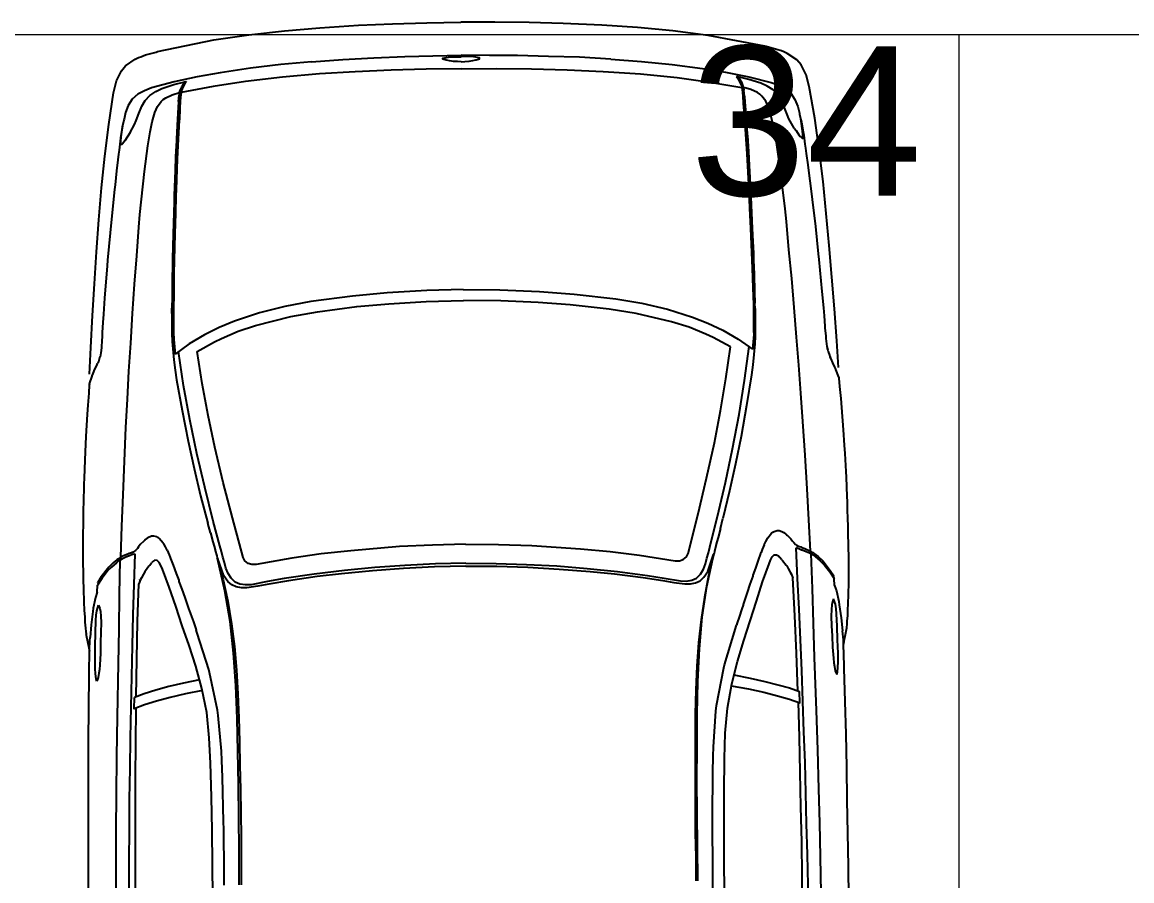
# Model space of a CAD drawing. Header units: inches. Extents: x 13 to 261, y -112 to -47.
# Drawn here: x 195.994 to 198.668, y -80.767 to -78.697 of the extents above; entities that cross this region are included whole.
import ezdxf

# ---------------------------------------------------------------- set-up
doc = ezdxf.new("R2010")
doc.units = ezdxf.units.IN
doc.header["$MEASUREMENT"] = 0
doc.layers.add('CAJONES', color=3, linetype='Continuous', lineweight=20)
doc.layers.add('TEXTOS', color=124, linetype='Continuous', lineweight=30)
doc.styles.add('TEXTOS', font='ARIALUNI.TTF', dxfattribs={"height": 0.36})

msp = doc.modelspace()

# ---------------------------------------------------------------- linework, layer by layer
at = {"linetype": 'Continuous'}
for p, q in [((197.7867, -78.7557), (197.7837, -78.7547)), ((196.3167, -78.7689), (196.3197, -78.7678)), ((196.3854, -78.8407), (196.3894, -78.8402)), ((197.7193, -78.8288), (197.7153, -78.8283)), ((197.7342, -78.8682), (197.7331, -78.8607)), ((196.3708, -78.8879), (196.3708, -78.8869)), ((196.3712, -78.8804), (196.3722, -78.8729)), ((197.7347, -78.8757), (197.7347, -78.8747)), ((197.7603, -79.387), (197.7597, -79.374)), ((196.3544, -79.3995), (196.3547, -79.3865)), ((196.3544, -79.3995), (196.3546, -79.428)), ((197.7603, -79.387), (197.7606, -79.4155)), ((196.1557, -79.5458), (196.1591, -79.4813)), ((197.9616, -79.5297), (197.957, -79.4652)), ((196.4476, -79.9282), (196.4409, -79.9043)), ((197.6765, -79.9172), (197.6828, -79.8932)), ((196.2783, -79.9562), (196.2739, -79.9618)), ((197.6659, -79.9593), (197.6625, -79.9729)), ((197.6659, -79.9583), (197.6659, -79.9593)), ((197.8463, -79.9422), (197.8508, -79.9477)), ((197.862, -79.9646), (197.859, -79.9641)), ((196.263, -79.9789), (196.266, -79.9784)), ((196.459, -79.9691), (196.459, -79.9701)), ((196.459, -79.9701), (196.4626, -79.9836)), ((196.4626, -79.9836), (196.4636, -79.9881)), ((196.4642, -79.9901), (196.4636, -79.9881)), ((196.4652, -79.9906), (196.4642, -79.9901)), ((196.48, -80.0314), (196.4652, -79.9906)), ((197.646, -80.021), (197.6601, -79.9799)), ((197.6601, -79.9799), (197.6611, -79.9794)), ((197.6611, -79.9794), (197.6616, -79.9774)), ((197.6625, -79.9729), (197.6616, -79.9774)), ((197.8242, -79.9919), (197.8197, -79.987)), ((196.3013, -80.0055), (196.3057, -80.0005)), ((196.2781, -80.0433), (196.2771, -80.0403)), ((197.8481, -80.0292), (197.849, -80.0262)), ((197.9518, -80.0549), (197.9511, -80.0383)), ((196.1748, -80.0708), (196.1752, -80.0542)), ((197.7147, -80.1524), (197.7151, -80.1504)), ((196.4137, -80.164), (196.4132, -80.162)), ((197.975, -80.2486), (197.9731, -80.1966)), ((196.1551, -80.2649), (196.1561, -80.2128)), ((197.975, -80.2486), (197.975, -80.2481)), ((197.9751, -80.2546), (197.975, -80.2486)), ((196.1551, -80.2649), (196.1551, -80.2644)), ((196.1552, -80.2709), (196.1551, -80.2649))]:
    msp.add_line(p, q, dxfattribs=at)
for points in [[(196.3197, -78.7678), (196.4555, -78.7396), (196.5404, -78.7274), (196.6258, -78.7176), (196.7112, -78.7103), (196.8047, -78.7045), (196.8866, -78.7008), (196.9691, -78.6985), (197.0511, -78.6973)], [(197.7837, -78.7547), (197.6474, -78.7289), (197.5623, -78.7182), (197.4767, -78.71), (197.3912, -78.7042), (197.2976, -78.7001), (197.2156, -78.6978), (197.1331, -78.697), (197.0511, -78.6973)], [(197.957, -79.4652), (197.9513, -79.3883), (197.9456, -79.3118), (197.939, -79.2349), (197.9318, -79.1579), (197.9241, -79.081), (197.9149, -79.0046), (197.9042, -78.9282), (197.891, -78.8523), (197.8833, -78.8238), (197.8711, -78.7995), (197.861, -78.788), (197.8373, -78.7723), (197.8293, -78.7683), (197.8238, -78.7664), (197.8122, -78.7625), (197.7867, -78.7557)], [(196.1591, -79.4813), (196.1634, -79.4043), (196.1677, -79.3277), (196.173, -79.2507), (196.1788, -79.1736), (196.1851, -79.0965), (196.193, -79.02), (196.2023, -78.9434), (196.2141, -78.8673), (196.2213, -78.8387), (196.2331, -78.8141), (196.243, -78.8025), (196.2664, -78.7863), (196.2743, -78.7822), (196.2798, -78.7802), (196.2913, -78.7761), (196.3167, -78.7689)], [(196.6914, -78.7925), (196.7664, -78.7868), (196.8414, -78.7832), (196.9163, -78.78), (196.9838, -78.7784), (197.0518, -78.7768)], [(197.052, -78.7923), (197.043, -78.7919), (197.033, -78.7914), (197.0239, -78.79), (197.0164, -78.7886), (197.0159, -78.7886), (197.0079, -78.7862), (197.0079, -78.7837), (197.0214, -78.7811), (197.0349, -78.7804), (197.0519, -78.7803)], [(197.4124, -78.7861), (197.3374, -78.7817), (197.2624, -78.7794), (197.1873, -78.7776), (197.1198, -78.7772), (197.0518, -78.7768)], [(197.052, -78.7923), (197.061, -78.7917), (197.0709, -78.7911), (197.0799, -78.7895), (197.0874, -78.788), (197.0879, -78.788), (197.0959, -78.7854), (197.0959, -78.7829), (197.0824, -78.7805), (197.0689, -78.7801), (197.0519, -78.7803)], [(197.4124, -78.7861), (197.4865, -78.7914), (197.56, -78.7987), (197.6336, -78.8086), (197.6892, -78.8176), (197.7448, -78.8286), (197.7994, -78.8421), (197.8165, -78.8484), (197.8326, -78.8563), (197.8467, -78.8682), (197.8563, -78.8831), (197.863, -78.9), (197.8671, -78.9165)], [(196.6914, -78.7925), (196.6175, -78.7992), (196.5441, -78.8078), (196.4707, -78.819), (196.4153, -78.829), (196.3599, -78.841), (196.3055, -78.8555), (196.2886, -78.8621), (196.2726, -78.8703), (196.2587, -78.8824), (196.2494, -78.8975), (196.243, -78.9145), (196.2392, -78.9311)], [(197.0521, -78.8093), (196.9676, -78.8105), (196.8831, -78.8128), (196.7967, -78.8166), (196.7102, -78.8218), (196.6208, -78.8296), (196.5319, -78.8399), (196.454, -78.8521), (196.3766, -78.8663)], [(197.0521, -78.8093), (197.1366, -78.809), (197.2211, -78.8098), (197.3076, -78.812), (197.3942, -78.8157), (197.4837, -78.8219), (197.5728, -78.8306), (197.6509, -78.8414), (197.7285, -78.8542)], [(196.3017, -78.8735), (196.3156, -78.8644), (196.3305, -78.8572), (196.3594, -78.8475), (196.3854, -78.8407)], [(196.3894, -78.8402), (196.3854, -78.8452), (196.3795, -78.8573), (196.3781, -78.8613), (196.3771, -78.8643), (196.3766, -78.8663), (196.3766, -78.8663), (196.3766, -78.8673), (196.3761, -78.8718), (196.3752, -78.8788), (196.3752, -78.8793), (196.3752, -78.8803), (196.3748, -78.8863), (196.3739, -78.9053), (196.3727, -78.9314), (196.3722, -78.9334), (196.3701, -78.9789), (196.3675, -79.0264), (196.3647, -79.1009), (196.3643, -79.1144), (196.3632, -79.1575), (196.3616, -79.207), (196.3616, -79.207), (196.3595, -79.3025), (196.3589, -79.35), (196.3583, -79.39), (196.3583, -79.3925), (196.3585, -79.411), (196.3587, -79.4355), (196.3588, -79.445), (196.3588, -79.4515), (196.3589, -79.4545), (196.3589, -79.462), (196.3622, -79.4975)], [(196.3854, -78.8407), (196.3775, -78.8538), (196.3755, -78.8583), (196.3755, -78.8588)], [(197.7153, -78.8283), (197.7194, -78.8333), (197.7255, -78.8453), (197.727, -78.8492), (197.728, -78.8522), (197.7285, -78.8542), (197.7285, -78.8542), (197.7285, -78.8552), (197.7291, -78.8597), (197.7302, -78.8667), (197.7302, -78.8672), (197.7302, -78.8682), (197.7307, -78.8742), (197.7319, -78.8932), (197.7336, -78.9192), (197.7341, -78.9212), (197.737, -78.9667), (197.7405, -79.0141), (197.7446, -79.0886), (197.7453, -79.1021), (197.7471, -79.1451), (197.7496, -79.1946), (197.7496, -79.1946), (197.7534, -79.29), (197.7549, -79.3375), (197.7562, -79.3775), (197.7562, -79.38), (197.7564, -79.3985), (197.7566, -79.423), (197.7567, -79.4325), (197.7568, -79.439), (197.7568, -79.442), (197.7569, -79.4495), (197.7542, -79.485)], [(197.8036, -78.8601), (197.7895, -78.8512), (197.7745, -78.8443), (197.7454, -78.8351), (197.7193, -78.8288)], [(197.7193, -78.8288), (197.7274, -78.8417), (197.7295, -78.8462), (197.7295, -78.8467)], [(196.2316, -79.9867), (196.2339, -79.9116), (196.2368, -79.8366), (196.24, -79.7551), (196.2438, -79.674), (196.2477, -79.606), (196.2511, -79.5385), (196.2555, -79.4704), (196.2599, -79.3994), (196.2647, -79.3288), (196.2701, -79.2598), (196.275, -79.1912), (196.2777, -79.1607), (196.2883, -79.0571), (196.2962, -78.995), (196.3024, -78.9615), (196.3072, -78.9374), (196.3135, -78.9144), (196.3199, -78.9003), (196.3288, -78.8883), (196.3337, -78.8837), (196.3397, -78.8797), (196.3551, -78.872), (196.3576, -78.871), (196.3726, -78.8664)], [(196.3726, -78.8664), (196.3726, -78.8674), (196.3722, -78.8729)], [(196.3726, -78.8664), (196.3746, -78.8613), (196.3755, -78.8588)], [(197.7325, -78.8542), (197.7305, -78.8492), (197.7295, -78.8467)], [(197.8935, -79.9718), (197.8899, -79.8968), (197.8857, -79.8219), (197.881, -79.7404), (197.8757, -79.6594), (197.8706, -79.5915), (197.866, -79.524), (197.8604, -79.4561), (197.8548, -79.3851), (197.8487, -79.3147), (197.842, -79.2457), (197.8359, -79.1773), (197.8327, -79.1468), (197.8202, -79.0434), (197.8112, -78.9815), (197.8044, -78.9481), (197.7992, -78.9241), (197.7925, -78.9012), (197.7858, -78.8872), (197.7767, -78.8753), (197.7717, -78.8708), (197.7657, -78.8669), (197.7501, -78.8595), (197.7476, -78.8586), (197.7325, -78.8542)], [(197.7325, -78.8542), (197.7325, -78.8552), (197.7331, -78.8607)], [(197.7347, -78.8747), (197.7347, -78.8737), (197.7342, -78.8707), (197.7342, -78.8682)], [(197.8376, -78.9198), (197.8315, -78.9033), (197.8238, -78.8859), (197.8152, -78.872), (197.8036, -78.8601)], [(196.2687, -78.9338), (196.2745, -78.9172), (196.2819, -78.8997), (196.2903, -78.8856), (196.3017, -78.8735)], [(196.3708, -78.8879), (196.3699, -78.9024), (196.3699, -78.9024), (196.3682, -78.9304), (196.3656, -78.9784), (196.3656, -78.9834), (196.3635, -79.0209), (196.3623, -79.0545), (196.3603, -79.1145), (196.3599, -79.1215), (196.36, -79.131), (196.3576, -79.207), (196.3576, -79.207), (196.3569, -79.238), (196.3562, -79.2665), (196.3558, -79.2835), (196.3551, -79.3165), (196.355, -79.3595), (196.3547, -79.3865)], [(196.3708, -78.8869), (196.3708, -78.8859), (196.3712, -78.8829), (196.3712, -78.8804)], [(197.7347, -78.8757), (197.7359, -78.8902), (197.7359, -78.8902), (197.7381, -78.9181), (197.7415, -78.9661), (197.7416, -78.9711), (197.7444, -79.0086), (197.7462, -79.0421), (197.7493, -79.1021), (197.7498, -79.109), (197.7499, -79.1185), (197.7536, -79.1945), (197.7536, -79.1945), (197.7549, -79.2255), (197.7561, -79.254), (197.7568, -79.271), (197.7581, -79.304), (197.7589, -79.347), (197.7597, -79.374)], [(197.8546, -78.9522), (197.8417, -78.9297), (197.8376, -78.9198)], [(197.8671, -78.9165), (197.8676, -78.9185), (197.8707, -78.932), (197.8718, -78.9379), (197.876, -78.9614), (197.8776, -78.9694), (197.8803, -78.9909), (197.8819, -79.0004), (197.8835, -79.0138), (197.8872, -79.0408), (197.8915, -79.0738), (197.8931, -79.0853), (197.898, -79.1242), (197.9055, -79.1897), (197.9126, -79.2551), (197.9138, -79.2691), (197.9215, -79.3465), (197.9248, -79.3855), (197.9265, -79.405), (197.9287, -79.4295)], [(196.2392, -78.9311), (196.2387, -78.9331), (196.2358, -78.9466), (196.2349, -78.9526), (196.2311, -78.9761), (196.2296, -78.9841), (196.2273, -79.0057), (196.2259, -79.0152), (196.2245, -79.0287), (196.2213, -79.0557), (196.2176, -79.0888), (196.2162, -79.1003), (196.212, -79.1393), (196.2056, -79.2049), (196.1997, -79.2704), (196.1988, -79.2844), (196.1925, -79.362), (196.1899, -79.401), (196.1885, -79.4205), (196.1868, -79.445)], [(196.2542, -78.9631), (196.2411, -78.983), (196.2382, -78.9871), (196.2362, -78.9891), (196.2337, -78.9916), (196.2327, -78.9921), (196.2317, -78.9911), (196.2317, -78.9861), (196.2317, -78.9856), (196.2316, -78.9836), (196.2325, -78.9736), (196.2362, -78.9444)], [(196.2542, -78.9631), (196.2648, -78.9438), (196.2687, -78.9338)], [(197.8546, -78.9522), (197.859, -78.9581), (197.8661, -78.9685), (197.8691, -78.9725), (197.8711, -78.9745), (197.8736, -78.9769), (197.8746, -78.9774), (197.8756, -78.9764), (197.8756, -78.9714), (197.8756, -78.9709), (197.8756, -78.9689), (197.8745, -78.9589), (197.8703, -78.9298)], [(197.0569, -79.3413), (196.9689, -79.3435), (196.8734, -79.3494), (196.79, -79.3571), (196.6896, -79.3705), (196.6272, -79.3821), (196.5659, -79.3977), (196.5055, -79.4177), (196.4687, -79.433), (196.4328, -79.4508), (196.3965, -79.4727), (196.3622, -79.4975)], [(197.0569, -79.3413), (197.1449, -79.342), (197.2404, -79.3461), (197.324, -79.3524), (197.4246, -79.364), (197.4872, -79.3744), (197.5488, -79.3889), (197.6095, -79.4078), (197.6466, -79.4225), (197.6828, -79.4397), (197.7195, -79.4608), (197.7542, -79.485)], [(196.4157, -79.491), (196.457, -79.4676), (196.4739, -79.4595), (196.5143, -79.4421), (196.5561, -79.4282), (196.6414, -79.4065), (196.7058, -79.3949), (196.8002, -79.3826), (196.8772, -79.3759), (196.9671, -79.3706), (197.0571, -79.3678)], [(197.7006, -79.4795), (197.6589, -79.4569), (197.6419, -79.449), (197.6012, -79.4324), (197.5591, -79.4193), (197.4734, -79.399), (197.4088, -79.3886), (197.3142, -79.378), (197.2372, -79.3726), (197.1471, -79.3689), (197.0571, -79.3678)], [(196.3546, -79.428), (196.3547, -79.4425), (196.3548, -79.453), (196.3549, -79.46), (196.3555, -79.467), (196.3566, -79.4845)], [(197.7606, -79.4155), (197.7607, -79.43), (197.7608, -79.4405), (197.7608, -79.4475), (197.7604, -79.4545), (197.7596, -79.472)], [(197.9287, -79.4295), (197.9287, -79.4315), (197.9287, -79.434)], [(196.1868, -79.4495), (196.1855, -79.4696), (196.185, -79.4751), (196.1846, -79.4816), (196.1832, -79.4941), (196.1813, -79.5036), (196.1803, -79.5061), (196.1774, -79.5156), (196.1774, -79.5161), (196.1759, -79.5191)], [(196.1868, -79.445), (196.1868, -79.447), (196.1868, -79.4495)], [(197.9287, -79.434), (197.9304, -79.4539), (197.931, -79.4594), (197.9315, -79.4659), (197.9331, -79.4784), (197.9352, -79.4879), (197.9362, -79.4904), (197.9393, -79.4999), (197.9393, -79.5004), (197.9409, -79.5034)], [(196.3566, -79.4845), (196.3594, -79.5105), (196.3626, -79.5355), (196.3658, -79.5594), (196.379, -79.6333), (196.3936, -79.7072), (196.4082, -79.7731), (196.4238, -79.8384), (196.4409, -79.9043)], [(197.0624, -79.9552), (197.1419, -79.956), (197.2219, -79.9583), (197.3395, -79.9663), (197.411, -79.9726), (197.4816, -79.9815), (197.5677, -79.9952), (197.5782, -79.9951), (197.5872, -79.992), (197.5947, -79.986), (197.5991, -79.9774), (197.6232, -79.8817), (197.6435, -79.796), (197.6622, -79.7109), (197.677, -79.6337), (197.6898, -79.5566), (197.7006, -79.4795)], [(197.0628, -80.0012), (197.1358, -80.0016), (197.2093, -80.0039), (197.2823, -80.0078), (197.3554, -80.0136), (197.4285, -80.021), (197.5011, -80.0303), (197.5411, -80.037), (197.5807, -80.0436), (197.5947, -80.044), (197.6077, -80.0419), (197.6191, -80.0368), (197.629, -80.0272), (197.6359, -80.0156), (197.6408, -80.0026), (197.6442, -79.989), (197.6476, -79.976), (197.651, -79.9625), (197.6543, -79.9489), (197.6693, -79.8888), (197.6886, -79.8066), (197.7058, -79.725), (197.7216, -79.6428), (197.7349, -79.5607), (197.7461, -79.4786)], [(197.7596, -79.472), (197.7573, -79.498), (197.7545, -79.523), (197.7517, -79.547), (197.7399, -79.6212), (197.7266, -79.6953), (197.7132, -79.7614), (197.6987, -79.827), (197.6828, -79.8932)], [(197.9342, -79.4834), (197.9352, -79.4879), (197.9362, -79.4904), (197.9393, -79.4999), (197.9393, -79.5004), (197.9409, -79.5034)], [(196.1822, -79.4991), (196.1813, -79.5036), (196.1803, -79.5061), (196.1774, -79.5156), (196.1774, -79.5161), (196.1759, -79.5191)], [(197.0628, -80.0012), (196.9898, -80.0029), (196.9163, -80.0065), (196.8434, -80.0117), (196.7704, -80.0188), (196.6975, -80.0275), (196.6251, -80.0381), (196.5852, -80.0455), (196.5457, -80.0529), (196.5317, -80.0535), (196.5187, -80.0516), (196.5072, -80.0467), (196.4971, -80.0373), (196.49, -80.0259), (196.4849, -80.0129), (196.4812, -79.9994), (196.4776, -79.9865), (196.474, -79.973), (196.4704, -79.9595), (196.4543, -79.8997), (196.4336, -79.8179), (196.4149, -79.7365), (196.3976, -79.6547), (196.3829, -79.5728), (196.3702, -79.4909)], [(197.0624, -79.9552), (196.9829, -79.9574), (196.9029, -79.9612), (196.7855, -79.9712), (196.7141, -79.9788), (196.6436, -79.989), (196.5578, -80.0042), (196.5473, -80.0043), (196.5383, -80.0014), (196.5307, -79.9955), (196.5261, -79.987), (196.5003, -79.8918), (196.4785, -79.8064), (196.4582, -79.7216), (196.4421, -79.6448), (196.4279, -79.5679), (196.4157, -79.491)], [(197.9618, -79.5527), (197.9551, -79.5342), (197.9546, -79.5337), (197.9526, -79.5283), (197.948, -79.5178), (197.9434, -79.5088), (197.9414, -79.5043), (197.9409, -79.5034)], [(196.1559, -79.5688), (196.1622, -79.5503), (196.1627, -79.5498), (196.1647, -79.5442), (196.1691, -79.5337), (196.1735, -79.5247), (196.1754, -79.5201), (196.1759, -79.5191)], [(197.9618, -79.5527), (197.9623, -79.5552), (197.964, -79.5751), (197.9668, -79.6041), (197.9685, -79.6256), (197.9729, -79.6796), (197.9753, -79.7166), (197.9764, -79.7365), (197.9788, -79.78), (197.9795, -79.794), (197.9814, -79.8405), (197.982, -79.852), (197.9826, -79.87), (197.9834, -79.8955), (197.984, -79.9095), (197.9842, -79.934), (197.9849, -79.9525), (197.985, -79.967), (197.9851, -79.981), (197.9852, -79.9895), (197.9853, -80.0015), (197.9854, -80.0135), (197.9855, -80.0235), (197.9852, -80.047), (197.985, -80.0775), (197.9842, -80.0985), (197.9833, -80.114), (197.9829, -80.127), (197.9816, -80.141), (197.9811, -80.149), (197.9807, -80.155)], [(196.1559, -79.5688), (196.1554, -79.5713), (196.1541, -79.5913), (196.1518, -79.6204), (196.1505, -79.6419), (196.147, -79.6959), (196.1453, -79.7329), (196.1445, -79.7529), (196.1429, -79.7964), (196.1425, -79.8105), (196.1414, -79.857), (196.1411, -79.8685), (196.1407, -79.8865), (196.1404, -79.912), (196.1401, -79.926), (196.1403, -79.9505), (196.1399, -79.969), (196.1401, -79.9835), (196.1402, -79.9975), (196.1403, -80.006), (196.1404, -80.018), (196.1405, -80.03), (196.1406, -80.04), (196.1413, -80.0635), (196.1421, -80.094), (196.1433, -80.115), (196.1444, -80.1304), (196.145, -80.1434), (196.1466, -80.1574), (196.1472, -80.1654), (196.1478, -80.1714)], [(196.343, -79.9697), (196.3389, -79.9617), (196.3348, -79.9547), (196.3333, -79.9528), (196.3242, -79.9418), (196.3212, -79.9394), (196.3197, -79.9389), (196.3182, -79.9379), (196.3112, -79.936), (196.3057, -79.936), (196.3037, -79.9365), (196.2982, -79.9391), (196.2962, -79.9401), (196.2947, -79.9411), (196.2897, -79.9446), (196.2883, -79.9462), (196.2868, -79.9477), (196.2783, -79.9562), (196.2739, -79.9618), (196.2714, -79.9653), (196.267, -79.9703), (196.2645, -79.9719), (196.261, -79.9744), (196.2545, -79.9765), (196.252, -79.9775), (196.2446, -79.9805), (196.2421, -79.9816), (196.2341, -79.9851), (196.2316, -79.9867), (196.2261, -79.9902), (196.2217, -79.9933), (196.2127, -80.0003), (196.2023, -80.0109), (196.1845, -80.0341), (196.1762, -80.0477)], [(196.4476, -79.9282), (196.4533, -79.9497), (196.4564, -79.9602), (196.459, -79.9691)], [(197.6765, -79.9172), (197.6712, -79.9388), (197.6683, -79.9493), (197.6659, -79.9583)], [(197.7819, -79.9568), (197.7858, -79.9488), (197.7898, -79.9417), (197.7913, -79.9397), (197.8002, -79.9286), (197.8031, -79.9261), (197.8046, -79.9256), (197.8061, -79.9246), (197.8131, -79.9225), (197.8186, -79.9225), (197.8206, -79.9229), (197.8261, -79.9254), (197.8281, -79.9264), (197.8296, -79.9274), (197.8347, -79.9308), (197.8362, -79.9323), (197.8377, -79.9338), (197.8463, -79.9422), (197.8508, -79.9477), (197.8534, -79.9512), (197.8579, -79.9561), (197.8604, -79.9576), (197.8639, -79.9601), (197.8705, -79.962), (197.873, -79.963), (197.8805, -79.9659), (197.883, -79.9669), (197.891, -79.9703), (197.8935, -79.9718), (197.8991, -79.9752), (197.9036, -79.9782), (197.9127, -79.9851), (197.9233, -79.9955), (197.9415, -80.0184), (197.9501, -80.0318)], [(197.7819, -79.9568), (197.777, -79.9683), (197.7746, -79.9749), (197.7736, -79.9774), (197.7677, -79.9934), (197.7609, -80.013), (197.7551, -80.0295), (197.7546, -80.0325), (197.7478, -80.0516), (197.7414, -80.0717), (197.7351, -80.0912), (197.7317, -80.1007), (197.7312, -80.1023)], [(197.8922, -80.9988), (197.8911, -80.9249), (197.8894, -80.8514), (197.8883, -80.7774), (197.8866, -80.7034), (197.8844, -80.6294), (197.8828, -80.5554), (197.8806, -80.4814), (197.8779, -80.4075), (197.8753, -80.3335), (197.8726, -80.2595), (197.8695, -80.1855), (197.8663, -80.1115), (197.8626, -80.0381), (197.859, -79.9641)], [(197.862, -79.9646), (197.8655, -79.966), (197.8725, -79.969)], [(196.2526, -79.9835), (196.2516, -79.9835), (196.2421, -79.9876), (196.2337, -79.9911), (196.2297, -79.9937), (196.2252, -79.9962), (196.2207, -80.0003), (196.2088, -80.0104), (196.1989, -80.0205), (196.1984, -80.021), (196.1856, -80.0376), (196.1752, -80.0542)], [(196.2199, -81.0218), (196.2198, -80.8998), (196.22, -80.8118), (196.2202, -80.7238), (196.2205, -80.6423), (196.2212, -80.5608), (196.2219, -80.4663), (196.2236, -80.3713), (196.2259, -80.2432), (196.2272, -80.1602), (196.2284, -80.0767), (196.2297, -79.9937)], [(196.2259, -80.2432), (196.2272, -80.1602), (196.2284, -80.0767), (196.2297, -79.9937)], [(196.2513, -81.0135), (196.2511, -80.9395), (196.2515, -80.866), (196.2513, -80.792), (196.2517, -80.718), (196.2525, -80.644), (196.2528, -80.57), (196.2537, -80.496), (196.255, -80.422), (196.2563, -80.348), (196.2577, -80.2739), (196.2595, -80.1999), (196.2614, -80.1259), (196.2637, -80.0524), (196.266, -79.9784)], [(196.263, -79.9789), (196.2596, -79.9804), (196.2526, -79.9835)], [(196.4476, -80.4828), (196.4445, -80.4218), (196.4385, -80.3613), (196.427, -80.3034), (196.412, -80.2496), (196.396, -80.1997), (196.3796, -80.1518), (196.3637, -80.105), (196.3483, -80.0586), (196.3319, -80.0158), (196.3278, -80.0068), (196.3237, -79.9993), (196.3187, -79.9944), (196.3137, -79.9939), (196.3087, -79.997), (196.3057, -80.0005)], [(196.343, -79.9697), (196.3481, -79.9811), (196.3506, -79.9876), (196.3516, -79.9901), (196.3578, -80.006), (196.365, -80.0255), (196.3711, -80.0419), (196.3716, -80.0449), (196.3788, -80.0639), (196.3855, -80.0838), (196.3922, -80.1032), (196.3957, -80.1127), (196.3963, -80.1142)], [(196.5167, -80.7766), (196.5164, -80.6931), (196.5157, -80.6136), (196.515, -80.5342), (196.5133, -80.4547), (196.5116, -80.3752), (196.5084, -80.2962), (196.5032, -80.2177), (196.495, -80.1413), (196.4823, -80.0674), (196.4642, -79.9901), (196.4781, -80.041), (196.4891, -80.0929), (196.4981, -80.1468), (196.5051, -80.2022), (196.5106, -80.2592), (196.5136, -80.3162), (196.5161, -80.3736), (196.5176, -80.4311), (196.5186, -80.4886), (196.5196, -80.5461), (196.5206, -80.6036), (196.5212, -80.6611), (196.5212, -80.7191), (196.5217, -80.7766)], [(197.6226, -80.7668), (197.6214, -80.6833), (197.6207, -80.6038), (197.62, -80.5243), (197.6203, -80.4448), (197.6206, -80.3653), (197.6223, -80.2862), (197.6261, -80.2077), (197.633, -80.1311), (197.6443, -80.057), (197.6611, -79.9794), (197.6481, -80.0305), (197.638, -80.0826), (197.63, -80.1367), (197.624, -80.1922), (197.6195, -80.2493), (197.6175, -80.3063), (197.616, -80.3638), (197.6156, -80.4213), (197.6156, -80.4788), (197.6156, -80.5363), (197.6156, -80.5938), (197.6161, -80.6513), (197.6171, -80.7093), (197.6176, -80.7668)], [(197.6865, -80.4717), (197.6885, -80.4106), (197.6934, -80.3501), (197.7039, -80.292), (197.7179, -80.2379), (197.733, -80.1877), (197.7485, -80.1396), (197.7636, -80.0925), (197.7782, -80.0458), (197.7938, -80.0027), (197.7977, -79.9937), (197.8017, -79.9861), (197.8066, -79.9811), (197.8116, -79.9805), (197.8166, -79.9835), (197.8197, -79.987)], [(197.8242, -79.9919), (197.8242, -79.9919), (197.8262, -79.9944), (197.8348, -80.0058), (197.8364, -80.0078), (197.8364, -80.0078), (197.8399, -80.0138), (197.845, -80.0227), (197.847, -80.0267), (197.8516, -80.0367)], [(197.8725, -79.969), (197.8735, -79.969), (197.8831, -79.9729), (197.8916, -79.9763), (197.8956, -79.9788), (197.9001, -79.9812), (197.9047, -79.9852), (197.9168, -79.9951), (197.9268, -80.005), (197.9273, -80.0055), (197.9405, -80.0219), (197.9511, -80.0383)], [(197.9238, -81.0066), (197.9217, -80.8846), (197.9199, -80.7966), (197.9181, -80.7086), (197.9164, -80.6271), (197.9142, -80.5456), (197.9118, -80.4512), (197.9085, -80.3562), (197.9038, -80.2282), (197.9011, -80.1452), (197.8983, -80.0618), (197.8956, -79.9788)], [(197.9038, -80.2282), (197.9011, -80.1452), (197.8983, -80.0618), (197.8956, -79.9788)], [(196.3013, -80.0055), (196.3013, -80.0055), (196.2993, -80.0081), (196.2909, -80.0196), (196.2894, -80.0216), (196.2894, -80.0216), (196.286, -80.0277), (196.2811, -80.0367), (196.2791, -80.0407), (196.2747, -80.0508)], [(197.0628, -80.0082), (196.9878, -80.0099), (196.9129, -80.0136), (196.8379, -80.0192), (196.763, -80.0264), (196.7045, -80.0334), (196.6356, -80.0436), (196.5882, -80.0515), (196.5618, -80.0567), (196.5353, -80.0605), (196.5223, -80.0606), (196.5098, -80.0582), (196.4987, -80.0533), (196.4896, -80.0454), (196.48, -80.0314)], [(197.0628, -80.0082), (197.1378, -80.0086), (197.2129, -80.0109), (197.2879, -80.0152), (197.363, -80.021), (197.4215, -80.027), (197.4906, -80.0359), (197.5382, -80.043), (197.5647, -80.0477), (197.5912, -80.051), (197.6042, -80.0509), (197.6167, -80.0483), (197.6277, -80.0432), (197.6366, -80.0351), (197.646, -80.021)], [(196.1777, -80.0496), (196.1762, -80.0482), (196.1762, -80.0477)], [(197.8631, -80.3091), (197.8597, -80.2181), (197.8559, -80.1276), (197.8516, -80.0367)], [(197.9486, -80.0338), (197.9501, -80.0323), (197.9501, -80.0318)], [(196.1748, -80.0708), (196.1705, -80.0837), (196.1652, -80.1093), (196.1643, -80.1173), (196.1601, -80.1493), (196.1573, -80.1803)], [(196.2681, -80.3234), (196.2698, -80.2323), (196.272, -80.1418), (196.2747, -80.0508)], [(197.9518, -80.0549), (197.9564, -80.0677), (197.9621, -80.0932), (197.9632, -80.1012), (197.968, -80.1331), (197.9713, -80.1641)], [(197.9494, -80.0866), (197.9466, -80.0943), (197.9452, -80.1018), (197.9443, -80.1128), (197.9439, -80.1284), (197.9447, -80.1523), (197.9459, -80.1763), (197.9471, -80.2033), (197.9489, -80.2303), (197.95, -80.2413), (197.9515, -80.2503), (197.9536, -80.2608), (197.9569, -80.2697)], [(197.9569, -80.2697), (197.9587, -80.2637), (197.9601, -80.2517), (197.9604, -80.2392), (197.9603, -80.2182), (197.959, -80.1857), (197.9582, -80.1532), (197.9564, -80.1232), (197.9558, -80.1107), (197.9537, -80.0998), (197.9494, -80.0866)], [(196.1736, -80.2856), (196.1717, -80.2797), (196.1701, -80.2677), (196.1695, -80.2552), (196.1693, -80.2342), (196.17, -80.2017), (196.1702, -80.1692), (196.1715, -80.1392), (196.1719, -80.1267), (196.1738, -80.1157), (196.1778, -80.1024)], [(196.1778, -80.1024), (196.1807, -80.1101), (196.1823, -80.1176), (196.1834, -80.1286), (196.184, -80.1441), (196.1837, -80.1681), (196.1829, -80.1921), (196.1822, -80.2191), (196.1809, -80.2461), (196.18, -80.2571), (196.1786, -80.2661), (196.1767, -80.2767), (196.1736, -80.2856)], [(196.3963, -80.1142), (196.3993, -80.1232), (196.4065, -80.1426), (196.4111, -80.1566), (196.4132, -80.162)], [(197.7312, -80.1023), (197.7283, -80.1113), (197.7215, -80.1308), (197.7171, -80.1449), (197.7151, -80.1504)], [(197.6586, -80.7664), (197.6584, -80.7359), (197.6584, -80.7354), (197.6574, -80.6314), (197.6578, -80.6139), (197.6583, -80.5059), (197.659, -80.4664), (197.6598, -80.4434), (197.666, -80.3573), (197.6674, -80.3443), (197.6846, -80.2532), (197.6865, -80.2462), (197.7127, -80.1584), (197.7147, -80.1529), (197.7147, -80.1524)], [(197.9807, -80.1555), (197.9807, -80.155), (197.9802, -80.158), (197.9774, -80.1736), (197.9745, -80.1891), (197.9731, -80.1966)], [(196.1478, -80.1719), (196.1478, -80.1714), (196.1483, -80.1744), (196.1514, -80.1899), (196.1546, -80.2054), (196.1561, -80.2128)], [(196.1561, -80.2128), (196.1561, -80.2103), (196.1561, -80.2073), (196.1561, -80.2038), (196.156, -80.2008), (196.1565, -80.1953), (196.1569, -80.1878), (196.1573, -80.1803)], [(196.4807, -80.777), (196.4804, -80.7465), (196.4804, -80.746), (196.4795, -80.642), (196.4788, -80.6245), (196.4764, -80.5165), (196.475, -80.477), (196.4738, -80.454), (196.466, -80.3681), (196.4644, -80.3551), (196.4456, -80.2643), (196.4435, -80.2573), (196.4158, -80.17), (196.4137, -80.1645), (196.4137, -80.164)], [(197.9731, -80.1966), (197.973, -80.1941), (197.973, -80.1911), (197.973, -80.1876), (197.973, -80.1846), (197.9724, -80.1791), (197.9718, -80.1716), (197.9713, -80.1641)], [(197.9893, -81.0585), (197.9892, -81.0555), (197.9885, -80.974), (197.9873, -80.8925), (197.9866, -80.8105), (197.9853, -80.731), (197.9841, -80.6515), (197.9824, -80.5725), (197.9812, -80.493), (197.9795, -80.4135), (197.9773, -80.3341), (197.9751, -80.2546)], [(196.1553, -81.0749), (196.1553, -81.0719), (196.1546, -80.9904), (196.1544, -80.9089), (196.1536, -80.8269), (196.1534, -80.7474), (196.1532, -80.6679), (196.1535, -80.5889), (196.1533, -80.5094), (196.1536, -80.4299), (196.1544, -80.3504), (196.1552, -80.2709)], [(196.4213, -80.282), (196.3823, -80.2903), (196.3469, -80.2986), (196.3155, -80.3074), (196.2876, -80.3157), (196.2641, -80.3249)], [(197.7092, -80.2705), (197.7483, -80.2781), (197.7838, -80.2858), (197.8154, -80.294), (197.8435, -80.3018), (197.8671, -80.3105)], [(196.428, -80.3079), (196.3871, -80.3163), (196.3501, -80.3251), (196.3172, -80.3339), (196.2883, -80.3427), (196.2639, -80.3519), (196.2641, -80.3249)], [(197.7029, -80.2965), (197.744, -80.3041), (197.7811, -80.3123), (197.8142, -80.3205), (197.8432, -80.3288), (197.8678, -80.3375), (197.8671, -80.3105)], [(197.8643, -80.3361), (197.8666, -80.4201), (197.8683, -80.5045), (197.8701, -80.5885), (197.8718, -80.6725), (197.8731, -80.7565), (197.8738, -80.8405), (197.8746, -80.9245)], [(196.2674, -80.3504), (196.2666, -80.4344), (196.2664, -80.5189), (196.2661, -80.6029), (196.2659, -80.6869), (196.2661, -80.7709), (196.2669, -80.8549), (196.2676, -80.9389)], [(197.6876, -80.8777), (197.6869, -80.7967), (197.6857, -80.7152), (197.6855, -80.6342), (197.6857, -80.5532), (197.6865, -80.4717)], [(196.4537, -80.8887), (196.453, -80.8077), (196.4527, -80.7262), (196.4515, -80.6452), (196.4498, -80.5642), (196.4476, -80.4828)], [(197.7234, -81.5804), (197.7209, -81.5734), (197.7209, -81.5729), (197.7126, -81.549), (197.7065, -81.53), (197.7039, -81.5206), (197.6925, -81.4787), (197.692, -81.4762), (197.6873, -81.4537), (197.6761, -81.3768), (197.675, -81.3613), (197.6733, -81.3388), (197.6721, -81.3193), (197.668, -81.2509), (197.6653, -81.1794), (197.6631, -81.0939), (197.6613, -81.0089), (197.6612, -80.9934), (197.6598, -80.9004), (197.6591, -80.8124), (197.6586, -80.7664)]]:
    msp.add_lwpolyline(points, dxfattribs=at)
at = {"layer": 'CAJONES'}
for p, q in [((191.0511, -78.7268), (207.8511, -78.7268)), ((198.2511, -78.7268), (198.2511, -83.7268))]:
    msp.add_line(p, q, dxfattribs=at)

# ---------------------------------------------------------------- texts
at = {"layer": 'TEXTOS', "style": 'TEXTOS'}
msp.add_text('34', height=0.36, dxfattribs=at).set_placement((197.6037, -79.1151))

doc.saveas('drawing.dxf')
